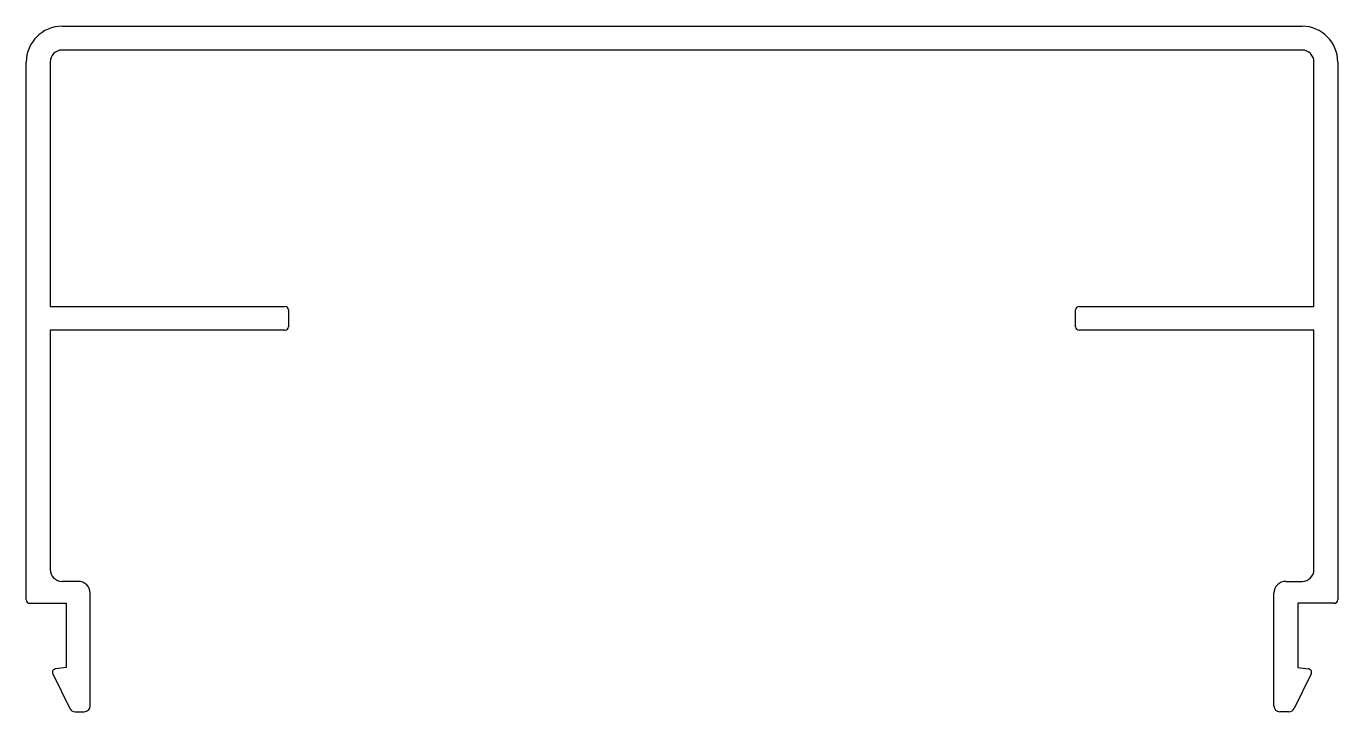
# Model space of a CAD drawing. Extents: x 1576 to 1686, y 2059 to 2116.
import ezdxf

# ---------------------------------------------------------------- set-up
doc = ezdxf.new("R2010")
doc.units = 0
doc.layers.get('0').update_dxf_attribs({"linetype": 'CONTINUOUS'})

msp = doc.modelspace()

# ---------------------------------------------------------------- linework, layer by layer
for p, q in [((1578.77, 2116.4), (1682.77, 2116.4)), ((1682.77, 2114.4), (1578.77, 2114.4)), ((1575.77, 2068.3), (1575.77, 2113.4)), ((1577.77, 2113.4), (1577.77, 2092.9)), ((1683.77, 2092.9), (1683.77, 2113.4)), ((1685.77, 2113.4), (1685.77, 2068.3)), ((1577.77, 2092.9), (1597.47, 2092.9)), ((1597.77, 2092.6), (1597.77, 2091.2)), ((1663.77, 2091.2), (1663.77, 2092.6)), ((1664.07, 2092.9), (1683.77, 2092.9)), ((1577.77, 2090.9), (1577.77, 2070.84)), ((1597.47, 2090.9), (1577.77, 2090.9)), ((1683.77, 2090.9), (1664.07, 2090.9)), ((1683.77, 2070.84), (1683.77, 2090.9)), ((1580.13, 2069.84), (1578.77, 2069.84)), ((1681.41, 2069.84), (1682.77, 2069.84)), ((1576.07, 2068), (1579.13, 2068)), ((1579.13, 2068), (1579.13, 2062.61)), ((1581.13, 2059.4), (1581.13, 2068.84)), ((1680.41, 2059.4), (1680.41, 2068.84)), ((1682.41, 2068), (1682.41, 2062.61)), ((1685.47, 2068), (1682.41, 2068)), ((1579.13, 2062.61), (1578.24, 2062.51)), ((1682.41, 2062.61), (1683.3, 2062.51)), ((1578, 2062.08), (1579.42, 2059.18)), ((1683.54, 2062.08), (1682.12, 2059.18)), ((1579.87, 2058.9), (1580.63, 2058.9)), ((1681.67, 2058.9), (1680.91, 2058.9))]:
    msp.add_line(p, q)
for centre, radius, start, end in [((1578.77, 2113.4), 3, 90, 180), ((1682.77, 2113.4), 3, 0, 90), ((1578.77, 2113.4), 1, 90, 180), ((1682.77, 2113.4), 1, 0, 90), ((1597.47, 2092.6), 0.3, 0, 90), ((1664.07, 2092.6), 0.3, 90, 180), ((1597.47, 2091.2), 0.3, 270, 0), ((1664.07, 2091.2), 0.3, 180, 270), ((1578.77, 2070.84), 1, 180, 270), ((1682.77, 2070.84), 1, 270, 360), ((1580.13, 2068.84), 1, 0, 90), ((1681.41, 2068.84), 1, 90, 180), ((1576.07, 2068.3), 0.3, 180, 270), ((1685.47, 2068.3), 0.3, 270, 0), ((1578.27, 2062.21), 0.3, 96.1635, 206.1094), ((1683.27, 2062.21), 0.3, 333.8906, 83.8365), ((1580.63, 2059.4), 0.5, 270, 360), ((1680.91, 2059.4), 0.5, 180, 270), ((1579.87, 2059.4), 0.5, 206.1094, 270), ((1681.67, 2059.4), 0.5, 270, 333.8906)]:
    msp.add_arc(centre, radius, start, end)

doc.saveas('drawing.dxf')
